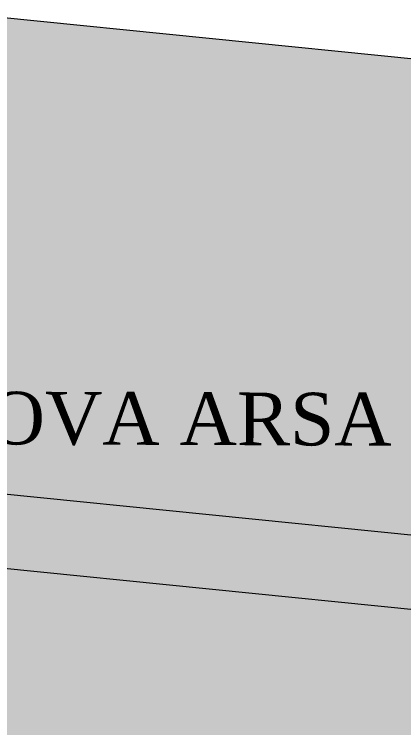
# Model space of a CAD drawing. Header units: metres. Extents: x 476631 to 477421, y 4483749 to 4484052.
# Drawn here: x 477337.6 to 477374.6, y 4483981.7 to 4484049.4 of the extents above; entities that cross this region are included whole.
import ezdxf

# ---------------------------------------------------------------- set-up
doc = ezdxf.new("R2010")
doc.units = ezdxf.units.M
for name, color, linetype, lineweight in [('serbest', 10, 'Continuous', 0), ('SM_SEMBOL', 18, 'Continuous', 0), ('TK_PARSEL', 1, 'Continuous', 0), ('ZC_7', 18, 'Continuous', 0)]:
    doc.layers.add(name, color=color, linetype=linetype, lineweight=lineweight)
doc.styles.get("Standard").update_dxf_attribs({"font": 'TimesNewRoman.ttf'})

msp = doc.modelspace()

# ---------------------------------------------------------------- hatches: boundary and pattern name
at = {"layer": 'serbest'}
h = msp.add_hatch(color=5, dxfattribs=at)
h.dxf.hatch_style = 1
h.paths.add_polyline_path([(477353.393, 4484025.429), (477331.099, 4484036.624), (477324.964, 4484005.06), (477410.75, 4483996.414)])
at = {"layer": 'serbest', "true_color": 0x636466}
h = msp.add_hatch(color=251, dxfattribs=at)
h.dxf.hatch_style = 1
h.paths.add_polyline_path([(477324.969, 4484005.059), (477324.964, 4484005.058), (477324.964, 4484005.058), (477324.964, 4484005.058), (477305.059, 4484000.03), (477411.676, 4483989.285), (477413.034, 4483996.184)])
at = {"layer": 'TK_PARSEL'}
h = msp.add_hatch(color=3, dxfattribs=at)
h.dxf.hatch_style = 1
h.paths.add_polyline_path([(477403.81, 4484042.341), (477333.586, 4484049.419), (477331.099, 4484036.624), (477353.393, 4484025.429), (477410.75, 4483996.414), (477413.034, 4483996.184), (477415.41, 4483997.946), (477420.982, 4484026.253)])
at = {"layer": 'TK_PARSEL', "true_color": 0xf8f6b0}
h = msp.add_hatch(color=51, dxfattribs=at)
h.dxf.hatch_style = 1
h.paths.add_polyline_path([(477413.279, 4483987.122), (477411.676, 4483989.285), (477305.059, 4484000.03), (477249.155, 4484008.939), (477230.363, 4483985.471), (477221.572, 4483974.493), (477214.419, 4483965.561), (477404.13, 4483940.643)])

# ---------------------------------------------------------------- linework, layer by layer
at = {"layer": 'ZC_7'}
for p, q in [((477333.586, 4484049.419, 218.1), (477403.81, 4484042.341, 218.1)), ((477333.586, 4484049.419, 218.1), (477403.81, 4484042.341, 218.1)), ((477333.586, 4484049.419, 218.1), (477403.81, 4484042.341, 218.1)), ((477333.586, 4484049.419, 218.1), (477403.81, 4484042.341, 218.1)), ((477413.034, 4483996.184, 218.1), (477324.964, 4484005.06, 218.1)), ((477413.034, 4483996.184, 218.1), (477324.964, 4484005.06, 218.1)), ((477413.034, 4483996.184, 218.1), (477324.964, 4484005.06, 218.1)), ((477413.034, 4483996.184, 218.1), (477324.964, 4484005.06, 218.1)), ((477305.059, 4484000.03, 218.1), (477411.676, 4483989.285, 218.1)), ((477305.059, 4484000.03, 218.1), (477411.676, 4483989.285, 218.1)), ((477305.059, 4484000.03, 218.1), (477411.676, 4483989.285, 218.1)), ((477305.059, 4484000.03, 218.1), (477411.676, 4483989.285, 218.1))]:
    msp.add_line(p, q, dxfattribs=at)

# ---------------------------------------------------------------- texts
at = {"layer": 'SM_SEMBOL', "color": 9, "lineweight": 0, "true_color": 0xc7c8ca}
msp.add_text('NOVA ARSA', height=5, rotation=359.80734, dxfattribs=at).set_placement((477329.65, 4484008.624))

doc.saveas('drawing.dxf')
